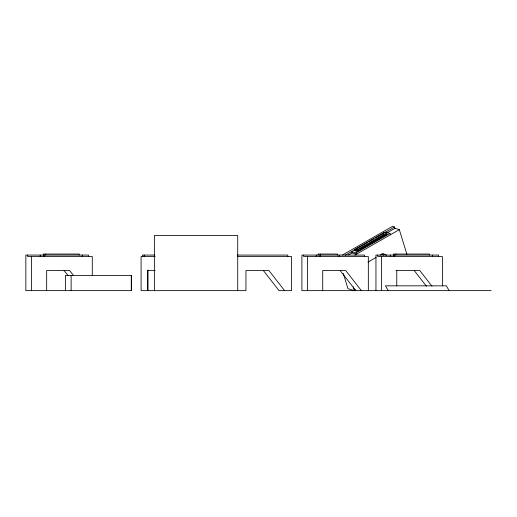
<?xml version="1.0" encoding="UTF-8"?>
<svg xmlns="http://www.w3.org/2000/svg" width="517" height="517" viewBox="0 0 517 517"><rect width="100%" height="100%" fill="white"/><g stroke="black" fill="none" stroke-linecap="round" stroke-linejoin="round"><path stroke-width="0.78" d="M357.073 249.763L358.468 250.189L357.027 250.558L354.235 249.705L357.073 249.763L383.136 234.834L384.015 232.644L386.806 233.497L387.084 234.408L357.305 251.469L354.52 250.616L354.235 249.705L384.015 232.644M385.1 234.821L386.806 233.497L357.027 250.558L357.305 251.469M342.512 255.004L392.493 226.362L394.542 226.989L394.949 228.307L399.324 229.645L406.885 254.235M345.253 255.23L364.795 244.03M365.383 243.694L367.574 242.441M368.854 241.704L371.044 240.45M371.633 240.114L373.817 238.86M375.103 238.124L382.845 233.69M383.433 233.354L394.542 226.989M348.439 254.959L352.6 252.567M386.619 233.077L394.949 228.307M360.53 249.013L367.387 245.084M368.757 244.295L373.558 241.549M374.928 240.76L378.36 238.796M380.415 237.62L384.532 235.261L383.136 234.834M355.987 252.923L356.387 254.241L352.012 252.903L351.612 251.592L355.987 252.923L389.992 233.438L390.4 234.757M354.895 255.101L399.324 229.645M367.988 262.074L376.182 257.382M380.273 255.036L383.007 253.472L386.587 255.269M343.275 273.415L347.973 288.673L354.397 290.638L355.754 289.863M154.628 255.075L142.44 255.075L142.44 256.658M237.316 255.075L287.775 255.075L287.775 256.574M155.21 256.574L141.089 256.574L141.089 290.638L245.943 290.638L245.943 270.565L268.963 270.565L284.602 290.638M237.316 256.574L291.569 256.574L291.569 290.638L279.044 290.638L263.399 270.565M155.184 270.565L147.442 270.565L147.442 290.638M395.97 270.565L419.785 270.565L432.005 286.244M491.15 290.638L301.902 290.638L301.902 255.075L364.55 255.075L364.55 256.574M385.617 232.101L389.992 233.438M381.598 254.021L383.75 255.101M414.227 270.565L426.447 286.244M361.377 290.638L345.737 270.565L322.711 270.565L322.718 290.638M340.173 270.565L355.819 290.638M73.595 275.58L69.685 270.565L46.659 270.565L46.666 290.638M64.121 270.565L68.031 275.58M449.208 290.638L446.281 285.836L385.404 285.836L388.332 290.638M353.214 286.793L354.397 290.638M442.39 285.882L442.39 256.574L377.727 256.574L377.727 255.075M438.603 256.574L438.603 255.075L375.949 255.075L375.949 290.638M432.361 255.075L432.361 256.574M429.291 255.075L429.291 254.041L393.398 254.041L393.398 255.075M396.772 270.565L396.772 285.817M395.815 254.041L395.815 255.075M394.122 255.075L394.122 256.574M390.335 255.075L390.335 256.574M381.514 256.574L381.514 290.638M368.337 290.638L368.337 256.574L303.673 256.574L303.673 255.075M339.191 255.075L339.191 256.574M337.317 255.075L337.317 254.041L318.162 254.041L318.162 255.075M320.572 254.041L320.572 255.075M320.075 255.075L320.075 256.574M316.281 255.075L316.281 256.574M307.466 256.574L307.466 290.638M237.717 290.638L237.717 235.532L154.37 235.532L154.37 290.638M148.004 270.042L148.004 290.638M144.211 255.075L144.211 256.574M131.273 275.432L131.273 290.638M92.285 275.587L92.285 256.574L27.621 256.574L27.621 255.075M88.497 256.574L88.497 255.075L25.85 255.075L25.85 290.638L131.564 290.638L131.564 275.432L65.485 275.432L65.485 290.638M82.255 255.075L82.255 256.574M79.191 255.075L79.191 254.041L43.299 254.041L43.299 255.075M71.126 275.432L71.126 290.638M45.709 254.041L45.709 255.075M44.016 255.075L44.016 256.574M40.229 255.075L40.229 256.574M31.408 256.574L31.408 290.638"/></g></svg>
